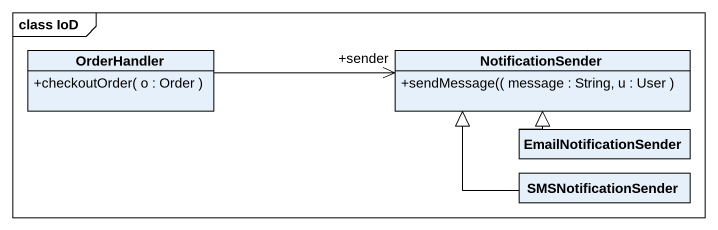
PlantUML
@startuml
mainframe class IoD
hide circle
hide empty members
skinparam classAttributeIconSize 0
class OrderHandler {
  +checkoutOrder( o : Order )
}
class NotificationSender {
  +sendMessage(( message : String, u : User )
}
class EmailNotificationSender
class SMSNotificationSender
OrderHandler -right-> "+sender" NotificationSender
EmailNotificationSender -up-|> NotificationSender
SMSNotificationSender -up-|> NotificationSender
@enduml
